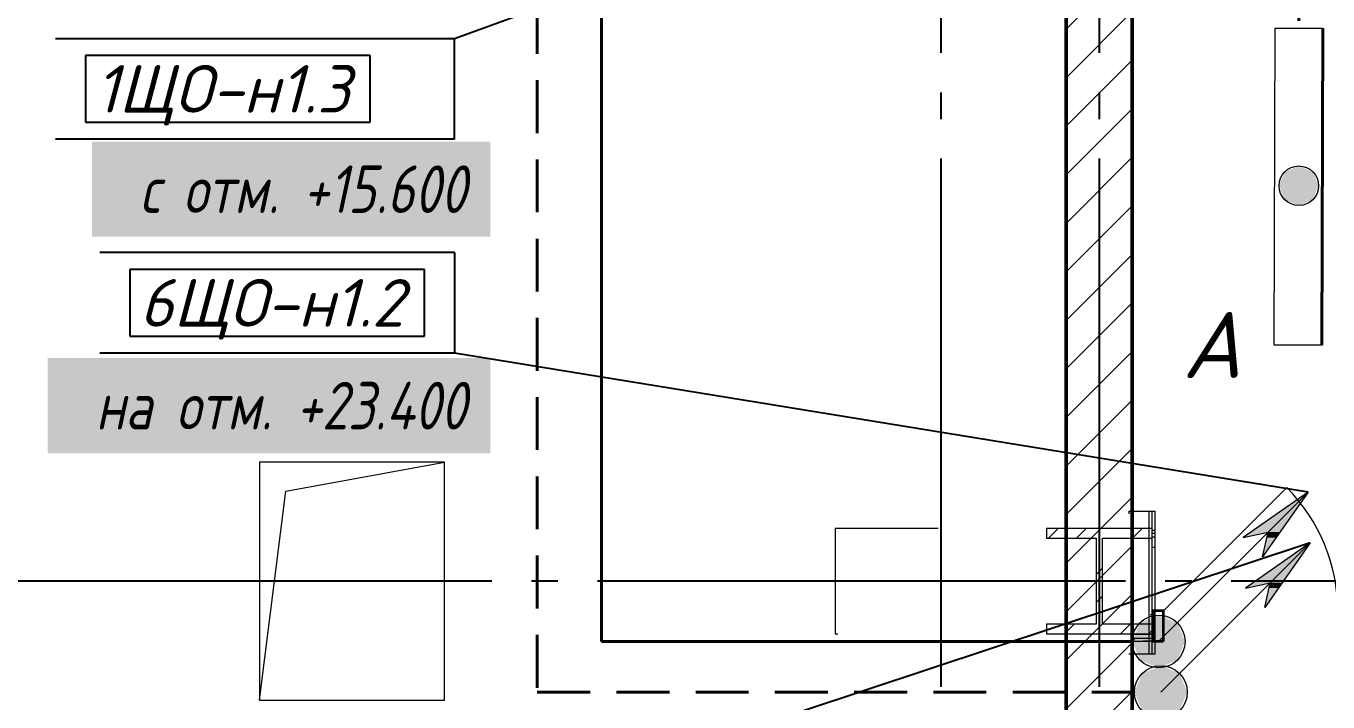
# Model space of a CAD drawing. Header units: millimetres. Extents: x 0 to 1093, y 0 to 420.
# Drawn here: x 480.55 to 529.85, y 215.01 to 240.61 of the extents above; entities that cross this region are included whole.
import ezdxf

# ---------------------------------------------------------------- set-up
doc = ezdxf.new("R2010")
doc.units = ezdxf.units.MM
for name, pattern in [('JIS_02_2.0', [3, 2, -1]), ('ГОСТ 2.303 5', [24, 20, -1.5, 1, -1.5]), ('СПКБ-0000-000-АР#006$0$Achse', [2300, 0, -800, 1500, 0])]:
    doc.linetypes.add(name, pattern=pattern)
for name, color, linetype in [('Viewport1ForCustomObjects_0', 7, 'Continuous'), ('Viewport2ForCustomObjects_0', 7, 'Continuous'), ('СПКБ-0000-000-АР#006$0$Двери ArchiCAD', 7, 'Continuous'), ('СПКБ-0000-000-АР#006$0$Колонны новые', 7, 'Continuous'), ('СПКБ-0000-000-АР#006$0$Колонны существующие', 7, 'Continuous'), ('СПКБ-0000-000-АР#006$0$Стены', 7, 'Continuous'), ('Строительные оси', 7, 'Continuous'), ('ЭО_АВАРИЙНОЕ ОСВЕЩЕНИЕ', 7, 'Continuous'), ('ЭО_РАБОЧЕЕ ОСВЕЩЕНИЕ', 7, 'Continuous'), ('ЭС', 7, 'Continuous')]:
    doc.layers.add(name, color=color, linetype=linetype)
for name, color, linetype, lineweight in [('СПКБ-0000-000-АР#006$0$Двери ArchiCAD_Ном._пера__1', 7, 'Continuous', 13), ('СПКБ-0000-000-АР#006$0$Двери ArchiCAD_Ном._пера__20', 1, 'Continuous', 20), ('СПКБ-0000-000-АР#006$0$Двери ArchiCAD_Ном._пера__6', 5, 'Continuous', 9), ('СПКБ-0000-000-АР#006$0$Колонны новые_Ном._пера__20', 1, 'Continuous', 20), ('СПКБ-0000-000-АР#006$0$Колонны существующие_Ном._пера__2', 8, 'Continuous', 15), ('СПКБ-0000-000-АР#006$0$Стены_Ном._пера__1', 7, 'Continuous', 13), ('СПКБ-0000-000-АР#006$0$Стены_Ном._пера__20', 1, 'Continuous', 20), ('СПКБ-0000-000-АР#006$0$Стены_Ном._пера__6', 5, 'Continuous', 9), ('СПКБ-0000-000-АР#006$0$Шахты ОВ_Ном._пера__1', 7, 'Continuous', 13)]:
    doc.layers.add(name, color=color, linetype=linetype, lineweight=lineweight)
for name, color, linetype, lineweight, true_color in [('СПКБ-0000-000-АР#006$0$Двери ArchiCAD_Ном._пера__23', 7, 'Continuous', 35, 0xff6600), ('СПКБ-0000-000-АР#006$0$Двери ArchiCAD_Ном._пера__3', 7, 'Continuous', 18, 0xff6600), ('СПКБ-0000-000-АР#006$0$Колонны новые_Ном._пера__108', 7, 'Continuous', 13, 0xfd8379), ('СПКБ-0000-000-АР#006$0$Стены_Ном._пера__58', 7, 'Continuous', 50, 0xdf0000), ('СПКБ-0000-000-АР#006$0$Стены_Ном._пера__68', 7, 'Continuous', 20, 0xfd4435)]:
    doc.layers.add(name, color=color, linetype=linetype, lineweight=lineweight, true_color=true_color)
doc.styles.add('1.8', font='isocpeui.ttf', dxfattribs={"height": 1.8})
doc.styles.add('2.5', font='isocpeui.ttf')
doc.styles.add('CustomTextStyle85', font='isocpeui.ttf', dxfattribs={"width": 0.987755, "height": 1.8})
doc.styles.add('CustomTextStyle93', font='isocpeui.ttf', dxfattribs={"width": 0.987755, "height": 1.8})
pattern_1 = [(0, (0, 0), (0, 173.2051), [0, -100]), (0, (50, 86.6), (0, 173.2051), [0, -100])]

# ---------------------------------------------------------------- blocks, each defined once
blk = doc.blocks.new('*E373')
at = {"layer": 'Строительные оси', "color": 3, "linetype": 'ГОСТ 2.303 5', "lineweight": 25}
for p, q in [((177.431, 258.857), (177.431, -45.143)), ((183.431, 258.857), (183.431, -45.143)), ((280.431, 98.857), (-283.569, 98.857))]:
    blk.add_line(p, q, dxfattribs=at)
at = {"layer": 'ЭО_АВАРИЙНОЕ ОСВЕЩЕНИЕ', "color": 1, "linetype": 'JIS_02_2.0', "lineweight": 40}
for p, q in [((162.153, 138.824), (162.153, 94.656)), ((190.988, 125.076), (190.988, 119.795)), ((162.153, 94.656), (184.763, 94.656))]:
    blk.add_line(p, q, dxfattribs=at)
at = {"layer": 'ЭО_АВАРИЙНОЕ ОСВЕЩЕНИЕ', "color": 7, "lineweight": 0}
for p, q in [((190.054, 107.798), (190.092, 119.798)), ((190.092, 119.798), (191.892, 119.792)), ((191.854, 107.792), (190.054, 107.798)), ((185.763, 94.656), (191.42, 100.313)), ((191.42, 100.313), (188.963, 98.592)), ((191.42, 100.313), (189.699, 97.855)), ((188.963, 98.592), (189.904, 98.797)), ((189.699, 97.855), (189.904, 98.797))]:
    blk.add_line(p, q, dxfattribs=at)
at = {"layer": 'ЭО_АВАРИЙНОЕ ОСВЕЩЕНИЕ', "color": 1, "lineweight": 40}
blk.add_line((191.892, 119.792), (191.854, 107.792), dxfattribs=at)
at = {"layer": 'ЭО_АВАРИЙНОЕ ОСВЕЩЕНИЕ', "color": 7, "lineweight": 0}
for centre, radius in [((190.988, 113.83), 0.75), ((185.763, 94.656), 1)]:
    blk.add_circle(centre, radius, dxfattribs=at)
at = {"layer": 'ЭО_АВАРИЙНОЕ ОСВЕЩЕНИЕ', "color": 1, "lineweight": 0}
for points in [[(190.991, 114.58), (190.459, 114.362), (191.512, 114.362)], [(190.458, 114.359), (190.238, 113.832), (191.736, 113.832)], [(190.459, 114.362), (190.458, 114.359), (191.52, 114.359)], [(190.458, 114.359), (191.52, 114.359), (191.736, 113.832)], [(190.459, 114.362), (191.512, 114.362), (191.52, 114.359)], [(190.238, 113.832), (190.24, 113.828), (191.738, 113.828)], [(190.238, 113.832), (191.736, 113.832), (191.738, 113.828)], [(190.24, 113.828), (190.456, 113.301), (191.518, 113.301)], [(190.24, 113.828), (191.738, 113.828), (191.518, 113.301)], [(190.456, 113.301), (190.464, 113.298), (191.517, 113.298)], [(190.456, 113.301), (191.518, 113.301), (191.517, 113.298)], [(190.464, 113.298), (191.517, 113.298), (190.986, 113.08)], [(191.42, 100.313), (189.256, 98.797), (189.904, 98.797)], [(191.42, 100.313), (189.904, 98.797), (190.359, 98.797)], [(189.256, 98.797), (189.904, 98.797), (188.963, 98.592)], [(189.904, 98.797), (189.86, 98.592), (190.215, 98.592)], [(189.904, 98.797), (190.359, 98.797), (190.215, 98.592)], [(189.86, 98.592), (190.215, 98.592), (189.699, 97.855)]]:
    blk.add_solid(points, dxfattribs=at)
at = {"layer": 'ЭО_АВАРИЙНОЕ ОСВЕЩЕНИЕ', "color": 1, "lineweight": 40}
for points in [[(185.763, 95.656), (185.056, 95.363), (186.47, 95.363)], [(185.056, 95.363), (184.763, 94.656), (186.763, 94.656)], [(185.056, 95.363), (186.47, 95.363), (186.763, 94.656)], [(184.763, 94.656), (185.056, 93.949), (186.47, 93.949)], [(184.763, 94.656), (186.763, 94.656), (186.47, 93.949)]]:
    blk.add_solid(points, dxfattribs=at)
at = {"layer": 'ЭО_РАБОЧЕЕ ОСВЕЩЕНИЕ', "color": 5, "lineweight": 40}
for p, q in [((164.583, 96.574), (164.583, 136.795)), ((184.681, 96.574), (164.583, 96.574))]:
    blk.add_line(p, q, dxfattribs=at)
at = {"layer": 'ЭО_РАБОЧЕЕ ОСВЕЩЕНИЕ', "color": 7, "lineweight": 0}
for p, q in [((185.681, 96.574), (191.338, 102.231)), ((191.338, 102.231), (188.881, 100.51)), ((191.338, 102.231), (189.617, 99.773)), ((188.881, 100.51), (189.823, 100.715)), ((189.617, 99.773), (189.823, 100.715))]:
    blk.add_line(p, q, dxfattribs=at)
blk.add_circle((185.681, 96.574), 1, dxfattribs=at)
at = {"layer": 'ЭО_РАБОЧЕЕ ОСВЕЩЕНИЕ', "color": 5, "lineweight": 0}
for points in [[(191.338, 102.231), (189.174, 100.715), (189.823, 100.715)], [(191.338, 102.231), (189.823, 100.715), (190.277, 100.715)], [(189.174, 100.715), (189.823, 100.715), (188.881, 100.51)], [(189.823, 100.715), (189.778, 100.51), (190.133, 100.51)], [(189.823, 100.715), (190.277, 100.715), (190.133, 100.51)], [(189.778, 100.51), (190.133, 100.51), (189.617, 99.773)]]:
    blk.add_solid(points, dxfattribs=at)
at = {"layer": 'ЭО_РАБОЧЕЕ ОСВЕЩЕНИЕ', "color": 5, "lineweight": 40}
for points in [[(184.974, 97.281), (184.681, 96.574), (186.681, 96.574)], [(185.681, 97.574), (184.974, 97.281), (186.388, 97.281)], [(184.974, 97.281), (186.388, 97.281), (186.681, 96.574)], [(184.681, 96.574), (184.974, 95.867), (186.388, 95.867)], [(184.681, 96.574), (186.681, 96.574), (186.388, 95.867)], [(184.974, 95.867), (186.388, 95.867), (185.681, 95.574)]]:
    blk.add_solid(points, dxfattribs=at)
blk = doc.blocks.new('СПКБ-0000-000-АР#006$0$Стена_16', base_point=(18343.1, 18683.6))
at = {"layer": 'СПКБ-0000-000-АР#006$0$Стены_Ном._пера__20', "linetype": 'Continuous', "lineweight": 20}
h = blk.add_hatch(dxfattribs=at)
h.set_pattern_fill('КИРПИЧ_ОБЫКНОВЕННЫЙ', color=1, style=0, pattern_type=2)
h.set_pattern_definition([(45, (0, 0), (-91.9239, 91.9239), [])])
h.paths.add_polyline_path([(18218.1, 4089.3), (18468.1, 4089.3), (18468.1, 13945.4), (18353.1, 13945.4), (18218.1, 13945.4)])
at = {"layer": 'СПКБ-0000-000-АР#006$0$Стены_Ном._пера__58', "color": 12, "linetype": 'Continuous', "lineweight": 50, "true_color": 0xdf0000, "flags": 128}
for points in [[(18218.1, 13945.4), (18218.1, 4089.3)], [(18468.1, 4089.3), (18468.1, 13945.4)]]:
    blk.add_lwpolyline(points, dxfattribs=at)
blk = doc.blocks.new('СПКБ-0000-000-АР#006$0$Стена_48', base_point=(18455.3, 9610.1))
at = {"layer": 'СПКБ-0000-000-АР#006$0$Стены_Ном._пера__20', "linetype": 'Continuous', "lineweight": 20}
h = blk.add_hatch(dxfattribs=at)
h.set_pattern_fill('ШТУКАТУРКА', color=1, style=0, pattern_type=2)
h.set_pattern_definition(pattern_1)
h.paths.add_polyline_path([(18530.3, 10150.5), (18530.3, 9610.1), (18543.3, 9610.1), (18543.3, 10150.5)])
h = blk.add_hatch(dxfattribs=at)
h.set_pattern_fill('ШТУКАТУРКА', color=1, style=0, pattern_type=2)
h.set_pattern_definition(pattern_1)
h.paths.add_polyline_path([(18555.3, 9610.1), (18555.3, 10150.5), (18543.3, 10150.5), (18543.3, 9610.1)])
at = {"layer": 'СПКБ-0000-000-АР#006$0$Стены_Ном._пера__1', "color": 7, "linetype": 'Continuous', "lineweight": 13, "flags": 128}
for points in [[(18455.3, 10150.5), (18530.3, 10150.5)], [(18455.3, 9610.1), (18530.3, 9610.1)]]:
    blk.add_lwpolyline(points, dxfattribs=at)
at = {"layer": 'СПКБ-0000-000-АР#006$0$Стены_Ном._пера__1', "color": 7, "linetype": 'СПКБ-0000-000-АР#006$0$Achse', "lineweight": 13, "flags": 128}
blk.add_lwpolyline([(18455.3, 10150.5), (18455.3, 9610.1)], dxfattribs=at)
at = {"layer": 'СПКБ-0000-000-АР#006$0$Стены_Ном._пера__20', "color": 1, "linetype": 'Continuous', "lineweight": 20, "flags": 128}
for points in [[(18530.3, 10150.5), (18543.3, 10150.5)], [(18543.3, 10150.5), (18555.3, 10150.5)], [(18555.3, 9610.1), (18555.3, 10150.5)], [(18530.3, 9610.1), (18543.3, 9610.1)], [(18543.3, 9610.1), (18555.3, 9610.1)]]:
    blk.add_lwpolyline(points, dxfattribs=at)
at = {"layer": 'СПКБ-0000-000-АР#006$0$Стены_Ном._пера__68', "color": 20, "linetype": 'Continuous', "lineweight": 20, "true_color": 0xfd4435}
for p, q in [((18530.3, 10150.5), (18530.3, 9610.1)), ((18543.3, 9610.1), (18543.3, 10150.5))]:
    blk.add_line(p, q, dxfattribs=at)
blk = doc.blocks.new('СПКБ-0000-000-АР#006$0$Простой Проем Двери_2')
at = {"layer": 'СПКБ-0000-000-АР#006$0$Двери ArchiCAD_Ном._пера__1', "color": 7, "linetype": 'Continuous', "lineweight": 13}
for p, q in [((-700, 0), (-700, 40)), ((700, 0), (700, 40))]:
    blk.add_line(p, q, dxfattribs=at)
at = {"layer": 'СПКБ-0000-000-АР#006$0$Двери ArchiCAD_Ном._пера__6', "color": 5, "linetype": 'Continuous', "lineweight": 9}
for p, q in [((-700, 52), (-700, 64)), ((-700, 40), (-700, 52)), ((700, 52), (700, 64)), ((700, 40), (700, 52))]:
    blk.add_line(p, q, dxfattribs=at)
blk = doc.blocks.new('СПКБ-0000-000-АР#006$0$Стена_82', base_point=(19994.5, 10013.9))
at = {"layer": 'СПКБ-0000-000-АР#006$0$Стены_Ном._пера__20', "linetype": 'Continuous', "lineweight": 20}
h = blk.add_hatch(dxfattribs=at)
h.set_pattern_fill('ШТУКАТУРКА', color=1, style=0, pattern_type=2)
h.set_pattern_definition(pattern_1)
h.paths.add_polyline_path([(18554.3, 10077.9), (18543.2, 10077.9), (18543.2, 10065.9), (18554.3, 10065.9)])
h = blk.add_hatch(dxfattribs=at)
h.set_pattern_fill('ШТУКАТУРКА', color=1, style=0, pattern_type=2)
h.set_pattern_definition(pattern_1)
h.paths.add_polyline_path([(18543.2, 10053.9), (18554.3, 10053.9), (18554.3, 10065.9), (18543.2, 10065.9)])
h = blk.add_hatch(dxfattribs=at)
h.set_pattern_fill('ШТУКАТУРКА', color=1, style=0, pattern_type=2)
h.set_pattern_definition(pattern_1)
h.paths.add_polyline_path([(19994.5, 10077.9), (19954.3, 10077.9), (19954.3, 10065.9), (19994.5, 10065.9)])
h = blk.add_hatch(dxfattribs=at)
h.set_pattern_fill('ШТУКАТУРКА', color=1, style=0, pattern_type=2)
h.set_pattern_definition(pattern_1)
h.paths.add_polyline_path([(19954.3, 10053.9), (19994.5, 10053.9), (19994.5, 10065.9), (19954.3, 10065.9)])
at = {"layer": 'СПКБ-0000-000-АР#006$0$Стены_Ном._пера__1', "color": 7, "linetype": 'СПКБ-0000-000-АР#006$0$Achse', "lineweight": 13, "flags": 128}
for points in [[(18543.2, 10013.9), (18554.3, 10013.9)], [(19954.3, 10013.9), (19994.5, 10013.9)]]:
    blk.add_lwpolyline(points, dxfattribs=at)
at = {"layer": 'СПКБ-0000-000-АР#006$0$Стены_Ном._пера__1', "color": 7, "linetype": 'Continuous', "lineweight": 13, "flags": 128}
blk.add_lwpolyline([(19994.5, 10013.9), (19994.5, 10053.9)], dxfattribs=at)
at = {"layer": 'СПКБ-0000-000-АР#006$0$Стены_Ном._пера__6', "color": 5, "linetype": 'Continuous', "lineweight": 9, "flags": 128}
for points in [[(18554.3, 10077.9), (18543.2, 10077.9)], [(19994.5, 10077.9), (19954.3, 10077.9)], [(19994.5, 10065.9), (19994.5, 10077.9)], [(19994.5, 10053.9), (19994.5, 10065.9)]]:
    blk.add_lwpolyline(points, dxfattribs=at)
at = {"layer": 'СПКБ-0000-000-АР#006$0$Стены_Ном._пера__68', "color": 20, "linetype": 'Continuous', "lineweight": 20, "true_color": 0xfd4435}
for p, q in [((18554.3, 10065.9), (18543.2, 10065.9)), ((19994.5, 10065.9), (19954.3, 10065.9)), ((18543.2, 10053.9), (18554.3, 10053.9)), ((19954.3, 10053.9), (19994.5, 10053.9))]:
    blk.add_line(p, q, dxfattribs=at)
at = {"layer": 'СПКБ-0000-000-АР#006$0$Двери ArchiCAD', "color": 21, "linetype": 'Continuous', "lineweight": 18, "true_color": 0xff9955, "zscale": 1000}
blk.add_blockref('СПКБ-0000-000-АР#006$0$Простой Проем Двери_2', (19254.3, 10013.9), dxfattribs=at)
blk = doc.blocks.new('СПКБ-0000-000-АР#006$0$Двупольная Дверь 19_7')
at = {"layer": 'СПКБ-0000-000-АР#006$0$Двери ArchiCAD_Ном._пера__1', "color": 7, "linetype": 'СПКБ-0000-000-АР#006$0$Achse', "lineweight": 13}
for p, q in [((-700, -15), (-737, -15)), ((700, -15), (737, -15))]:
    blk.add_line(p, q, dxfattribs=at)
at = {"layer": 'СПКБ-0000-000-АР#006$0$Двери ArchiCAD_Ном._пера__1', "color": 7, "linetype": 'Continuous', "lineweight": 13}
for p, q in [((-700, -90), (-700, -15)), ((700, -90), (700, -15))]:
    blk.add_line(p, q, dxfattribs=at)
at = {"layer": 'СПКБ-0000-000-АР#006$0$Двери ArchiCAD_Ном._пера__20', "color": 1, "linetype": 'Continuous', "lineweight": 20}
for p, q in [((-700, -103), (-700, -90)), ((700, -103), (700, -90)), ((-700, -115), (-737, -115)), ((-700, -115), (-700, -103)), ((700, -115), (700, -103)), ((700, -115), (737, -115))]:
    blk.add_line(p, q, dxfattribs=at)
at = {"layer": 'СПКБ-0000-000-АР#006$0$Двери ArchiCAD_Ном._пера__23', "color": 30, "linetype": 'Continuous', "lineweight": 35, "true_color": 0xff6600}
for p, q in [((-660, 0), (-700, 0)), ((-700, 0), (-700, -115)), ((-660, -115), (-660, 0)), ((700, 0), (660, 0)), ((660, 0), (660, -115)), ((700, -115), (700, 0)), ((-700, -115), (-660, -115)), ((660, -115), (700, -115))]:
    blk.add_line(p, q, dxfattribs=at)
at = {"layer": 'СПКБ-0000-000-АР#006$0$Двери ArchiCAD_Ном._пера__3', "color": 30, "linetype": 'Continuous', "lineweight": 18, "true_color": 0xff6600}
for p, q in [((-660, 0), (-193.3, 466.7)), ((660, 0), (88.4, 330))]:
    blk.add_line(p, q, dxfattribs=at)
for centre, start, end in [((-660, 0), 0, 45), ((660, 0), 150, 180)]:
    blk.add_arc(centre, 660, start, end, dxfattribs=at)
blk = doc.blocks.new('СПКБ-0000-000-АР#006$0$Стена_86', base_point=(18468.1, 9758.3))
at = {"layer": 'СПКБ-0000-000-АР#006$0$Стены_Ном._пера__20', "linetype": 'Continuous', "lineweight": 20}
h = blk.add_hatch(dxfattribs=at)
h.set_pattern_fill('ШТУКАТУРКА', color=1, style=0, pattern_type=2)
h.set_pattern_definition(pattern_1)
h.paths.add_polyline_path([(18468.1, 9670.3), (18546.3, 9670.3), (18546.3, 9683.3), (18468.1, 9683.3)])
h = blk.add_hatch(dxfattribs=at)
h.set_pattern_fill('ШТУКАТУРКА', color=1, style=0, pattern_type=2)
h.set_pattern_definition(pattern_1)
h.paths.add_polyline_path([(18468.1, 9658.3), (18546.3, 9658.3), (18546.3, 9670.3), (18468.1, 9670.3)])
at = {"layer": 'СПКБ-0000-000-АР#006$0$Стены_Ном._пера__1', "color": 7, "linetype": 'СПКБ-0000-000-АР#006$0$Achse', "lineweight": 13}
blk.add_line((18546.3, 9758.3), (18509.3, 9758.3), dxfattribs=at)
at = {"layer": 'СПКБ-0000-000-АР#006$0$Стены_Ном._пера__1', "color": 7, "linetype": 'Continuous', "lineweight": 13}
blk.add_line((18546.3, 9683.3), (18546.3, 9758.3), dxfattribs=at)
at = {"layer": 'СПКБ-0000-000-АР#006$0$Стены_Ном._пера__1', "color": 7, "linetype": 'СПКБ-0000-000-АР#006$0$Achse', "lineweight": 13, "flags": 128}
blk.add_lwpolyline([(18546.3, 9758.3), (18468.1, 9758.3)], dxfattribs=at)
at = {"layer": 'СПКБ-0000-000-АР#006$0$Стены_Ном._пера__1', "color": 7, "linetype": 'Continuous', "lineweight": 13, "flags": 128}
blk.add_lwpolyline([(18468.1, 9758.3), (18468.1, 9683.3)], dxfattribs=at)
at = {"layer": 'СПКБ-0000-000-АР#006$0$Стены_Ном._пера__20', "color": 1, "linetype": 'Continuous', "lineweight": 20}
for p, q in [((18546.3, 9670.3), (18546.3, 9683.3)), ((18546.3, 9658.3), (18546.3, 9670.3)), ((18546.3, 9658.3), (18509.3, 9658.3))]:
    blk.add_line(p, q, dxfattribs=at)
at = {"layer": 'СПКБ-0000-000-АР#006$0$Стены_Ном._пера__20', "color": 1, "linetype": 'Continuous', "lineweight": 20, "flags": 128}
for points in [[(18468.1, 9683.3), (18468.1, 9670.3)], [(18468.1, 9670.3), (18468.1, 9658.3)], [(18468.1, 9658.3), (18546.3, 9658.3)]]:
    blk.add_lwpolyline(points, dxfattribs=at)
at = {"layer": 'СПКБ-0000-000-АР#006$0$Стены_Ном._пера__68', "color": 20, "linetype": 'Continuous', "lineweight": 20, "true_color": 0xfd4435}
for p, q in [((18546.3, 9683.3), (18468.1, 9683.3)), ((18468.1, 9670.3), (18546.3, 9670.3))]:
    blk.add_line(p, q, dxfattribs=at)
at = {"layer": 'СПКБ-0000-000-АР#006$0$Двери ArchiCAD', "color": 21, "linetype": 'Continuous', "lineweight": 18, "true_color": 0xff9955, "zscale": 1000}
blk.add_blockref('СПКБ-0000-000-АР#006$0$Двупольная Дверь 19_7', (19246.3, 9773.3), dxfattribs=at)
blk = doc.blocks.new('СПКБ-0000-000-АР#006$0$Стена_88', base_point=(24440.6, 10013.9))
at = {"layer": 'СПКБ-0000-000-АР#006$0$Стены_Ном._пера__20', "linetype": 'Continuous', "lineweight": 20}
h = blk.add_hatch(dxfattribs=at)
h.set_pattern_fill('ШТУКАТУРКА', color=1, style=0, pattern_type=2)
h.set_pattern_definition(pattern_1)
h.paths.add_polyline_path([(18554.3, 10077.9), (18543.2, 10077.9), (18543.2, 10065.9), (18554.3, 10065.9)])
h = blk.add_hatch(dxfattribs=at)
h.set_pattern_fill('ШТУКАТУРКА', color=1, style=0, pattern_type=2)
h.set_pattern_definition(pattern_1)
h.paths.add_polyline_path([(18543.2, 10053.9), (18554.3, 10053.9), (18554.3, 10065.9), (18543.2, 10065.9)])
at = {"layer": 'СПКБ-0000-000-АР#006$0$Стены_Ном._пера__1', "color": 7, "linetype": 'СПКБ-0000-000-АР#006$0$Achse', "lineweight": 13, "flags": 128}
blk.add_lwpolyline([(18543.2, 10013.9), (18554.3, 10013.9)], dxfattribs=at)
at = {"layer": 'СПКБ-0000-000-АР#006$0$Стены_Ном._пера__6', "color": 5, "linetype": 'Continuous', "lineweight": 9, "flags": 128}
blk.add_lwpolyline([(18554.3, 10077.9), (18543.2, 10077.9)], dxfattribs=at)
at = {"layer": 'СПКБ-0000-000-АР#006$0$Стены_Ном._пера__68', "color": 20, "linetype": 'Continuous', "lineweight": 20, "true_color": 0xfd4435}
for p, q in [((18554.3, 10065.9), (18543.2, 10065.9)), ((18543.2, 10053.9), (18554.3, 10053.9))]:
    blk.add_line(p, q, dxfattribs=at)
at = {"layer": 'СПКБ-0000-000-АР#006$0$Двери ArchiCAD', "color": 21, "linetype": 'Continuous', "lineweight": 18, "true_color": 0xff9955, "zscale": 1000}
blk.add_blockref('СПКБ-0000-000-АР#006$0$Простой Проем Двери_2', (19254.3, 10013.9), dxfattribs=at)
blk = doc.blocks.new('СПКБ-0000-000-АР#006$0$Колонна_23', base_point=(17543.1, 9885.7))
at = {"layer": 'СПКБ-0000-000-АР#006$0$Колонны существующие_Ном._пера__2', "color": 8, "linetype": 'СПКБ-0000-000-АР#006$0$Achse', "lineweight": 15, "flags": 128}
blk.add_lwpolyline([(17343.1, 9685.7), (17743.1, 9685.7), (17743.1, 10085.7), (17343.1, 10085.7)], close=True, dxfattribs=at)
blk = doc.blocks.new('СПКБ-0000-000-АР#006$0$Колонна_47', base_point=(18343.1, 9885.7))
at = {"layer": 'СПКБ-0000-000-АР#006$0$Колонны новые_Ном._пера__108', "linetype": 'Continuous', "lineweight": 13, "true_color": 0xfd8379}
h = blk.add_hatch(dxfattribs=at)
h.set_pattern_fill('СТАЛЬ', color=11, style=0, pattern_type=2)
h.set_pattern_definition([(45, (0, 0), (-159.099, 159.099), []), (45, (-53.03, 53.03), (-159.099, 159.099), [])])
h.paths.add_polyline_path([(18143.1, 9685.7), (18543.1, 9685.7), (18543.1, 9722.4), (18354.8, 9722.4), (18354.8, 10049.1), (18543.1, 10049.1), (18543.1, 10085.7), (18143.1, 10085.7), (18143.1, 10049.1), (18331.4, 10049.1), (18331.4, 9722.4), (18143.1, 9722.4)])
at = {"layer": 'СПКБ-0000-000-АР#006$0$Колонны новые_Ном._пера__20', "color": 1, "linetype": 'Continuous', "lineweight": 20}
for p, q in [((18543.1, 10085.7), (18143.1, 10085.7)), ((18143.1, 10085.7), (18143.1, 10049.1)), ((18543.1, 10049.1), (18543.1, 10085.7)), ((18143.1, 10049.1), (18331.4, 10049.1)), ((18331.4, 10049.1), (18331.4, 9722.4)), ((18354.8, 9722.4), (18354.8, 10049.1)), ((18354.8, 10049.1), (18543.1, 10049.1)), ((18331.4, 9722.4), (18143.1, 9722.4)), ((18143.1, 9722.4), (18143.1, 9685.7)), ((18543.1, 9722.4), (18354.8, 9722.4)), ((18543.1, 9685.7), (18543.1, 9722.4)), ((18143.1, 9685.7), (18543.1, 9685.7))]:
    blk.add_line(p, q, dxfattribs=at)
blk = doc.blocks.new('*E372')
at = {"layer": 'СПКБ-0000-000-АР#006$0$Шахты ОВ_Ном._пера__1', "color": 7, "linetype": 'Continuous', "lineweight": 13}
for p, q in [((398.204, 129.113), (404.204, 130.201)), ((397.204, 121.201), (398.204, 129.113))]:
    blk.add_line(p, q, dxfattribs=at)
at = {"layer": 'СПКБ-0000-000-АР#006$0$Шахты ОВ_Ном._пера__1', "color": 7, "linetype": 'Continuous', "lineweight": 13, "flags": 128}
blk.add_lwpolyline([(404.204, 121.201), (404.204, 130.201), (397.204, 130.201), (397.204, 121.201)], close=True, dxfattribs=at)
at = {"layer": 'СПКБ-0000-000-АР#006$0$Колонны новые', "color": 1, "lineweight": 20, "xscale": 0.01, "yscale": 0.01, "zscale": 0.01}
blk.add_blockref('СПКБ-0000-000-АР#006$0$Колонна_47', (428.999, 125.701), dxfattribs=at)
at = {"layer": 'СПКБ-0000-000-АР#006$0$Колонны существующие', "color": 8, "lineweight": 15, "xscale": 0.01, "yscale": 0.01, "zscale": 0.01}
blk.add_blockref('СПКБ-0000-000-АР#006$0$Колонна_23', (420.999, 125.701), dxfattribs=at)
at = {"layer": 'СПКБ-0000-000-АР#006$0$Стены', "color": 12, "lineweight": 50, "true_color": 0xdf0000, "xscale": 0.01, "yscale": 0.01, "zscale": 0.01}
for name, p in [('СПКБ-0000-000-АР#006$0$Стена_16', (428.999, 213.68)), ('СПКБ-0000-000-АР#006$0$Стена_86', (430.249, 124.426)), ('СПКБ-0000-000-АР#006$0$Стена_48', (430.12, 122.945)), ('СПКБ-0000-000-АР#006$0$Стена_82', (445.512, 126.983)), ('СПКБ-0000-000-АР#006$0$Стена_88', (489.973, 126.983))]:
    blk.add_blockref(name, p, dxfattribs=at)
blk = doc.blocks.new('CustomObjectsInViewport1_0')
at = {"layer": 'ЭС'}
for p, q in [((517.511, 247.667), (496.777, 240.128)), ((496.777, 240.128), (481.664, 240.128)), ((496.777, 236.328), (496.777, 240.128)), ((496.777, 236.328), (481.664, 236.328)), ((496.777, 232.025), (483.34, 232.025)), ((496.777, 232.025), (496.777, 228.225)), ((496.777, 228.225), (483.34, 228.225)), ((529.094, 222.959), (496.777, 228.225)), ((529.176, 221.041), (506.694, 213.588))]:
    blk.add_line(p, q, dxfattribs=at)
at = {"layer": 'ЭС', "color": 7, "true_color": 0xffffff}
for p, q in [((493.587, 239.488), (482.804, 239.488)), ((482.804, 239.488), (482.804, 236.968)), ((493.587, 236.968), (493.587, 239.488)), ((482.804, 236.968), (493.587, 236.968)), ((482.804, 236.968), (482.804, 236.968)), ((495.637, 231.385), (484.48, 231.385)), ((484.48, 231.385), (484.48, 228.865)), ((495.637, 228.865), (495.637, 231.385)), ((484.48, 228.865), (495.637, 228.865)), ((484.48, 228.865), (484.48, 228.865))]:
    blk.add_line(p, q, dxfattribs=at)
at = {"layer": 'ЭС', "width": 0.987755}
for s, style, p in [('1ЩО-н1.3', 'CustomTextStyle85', (483.164, 237.328)), ('6ЩО-н1.2', 'CustomTextStyle93', (484.84, 229.225))]:
    blk.add_text(s, height=1.8, dxfattribs=dict(at, style=style)).set_placement(p)

msp = doc.modelspace()

# ---------------------------------------------------------------- block references
msp.add_blockref('*E372', (92.189, 93.885))
at = {"layer": 'Viewport1ForCustomObjects_0'}
msp.add_blockref('CustomObjectsInViewport1_0', (0, 0), dxfattribs=at)
at = {"layer": 'Viewport2ForCustomObjects_0'}
msp.add_blockref('*E373', (337.756, 120.729), dxfattribs=at)

# ---------------------------------------------------------------- texts
at = {"layer": 'ЭО_АВАРИЙНОЕ ОСВЕЩЕНИЕ', "color": 1, "insert": (525.448, 228.529), "char_height": 2.5, "attachment_point": 5, "style": '2.5'}
msp.add_mtext('А', dxfattribs=at)
at = {"layer": 'ЭС', "char_height": 1.8, "attachment_point": 3, "style": '1.8', "bg_fill": 1, "box_fill_scale": 1.5, "bg_fill_color": 7, "bg_fill_true_color": 16777215, "bg_fill_transparency": 0}
for s, insert in [('{\\W0.8;с отм. +15.600 }', (497.23, 235.328)), ('{\\W0.8;на отм. +23.400 }', (497.23, 227.132))]:
    msp.add_mtext(s, dxfattribs=dict(at, insert=insert))

doc.saveas('drawing.dxf')
